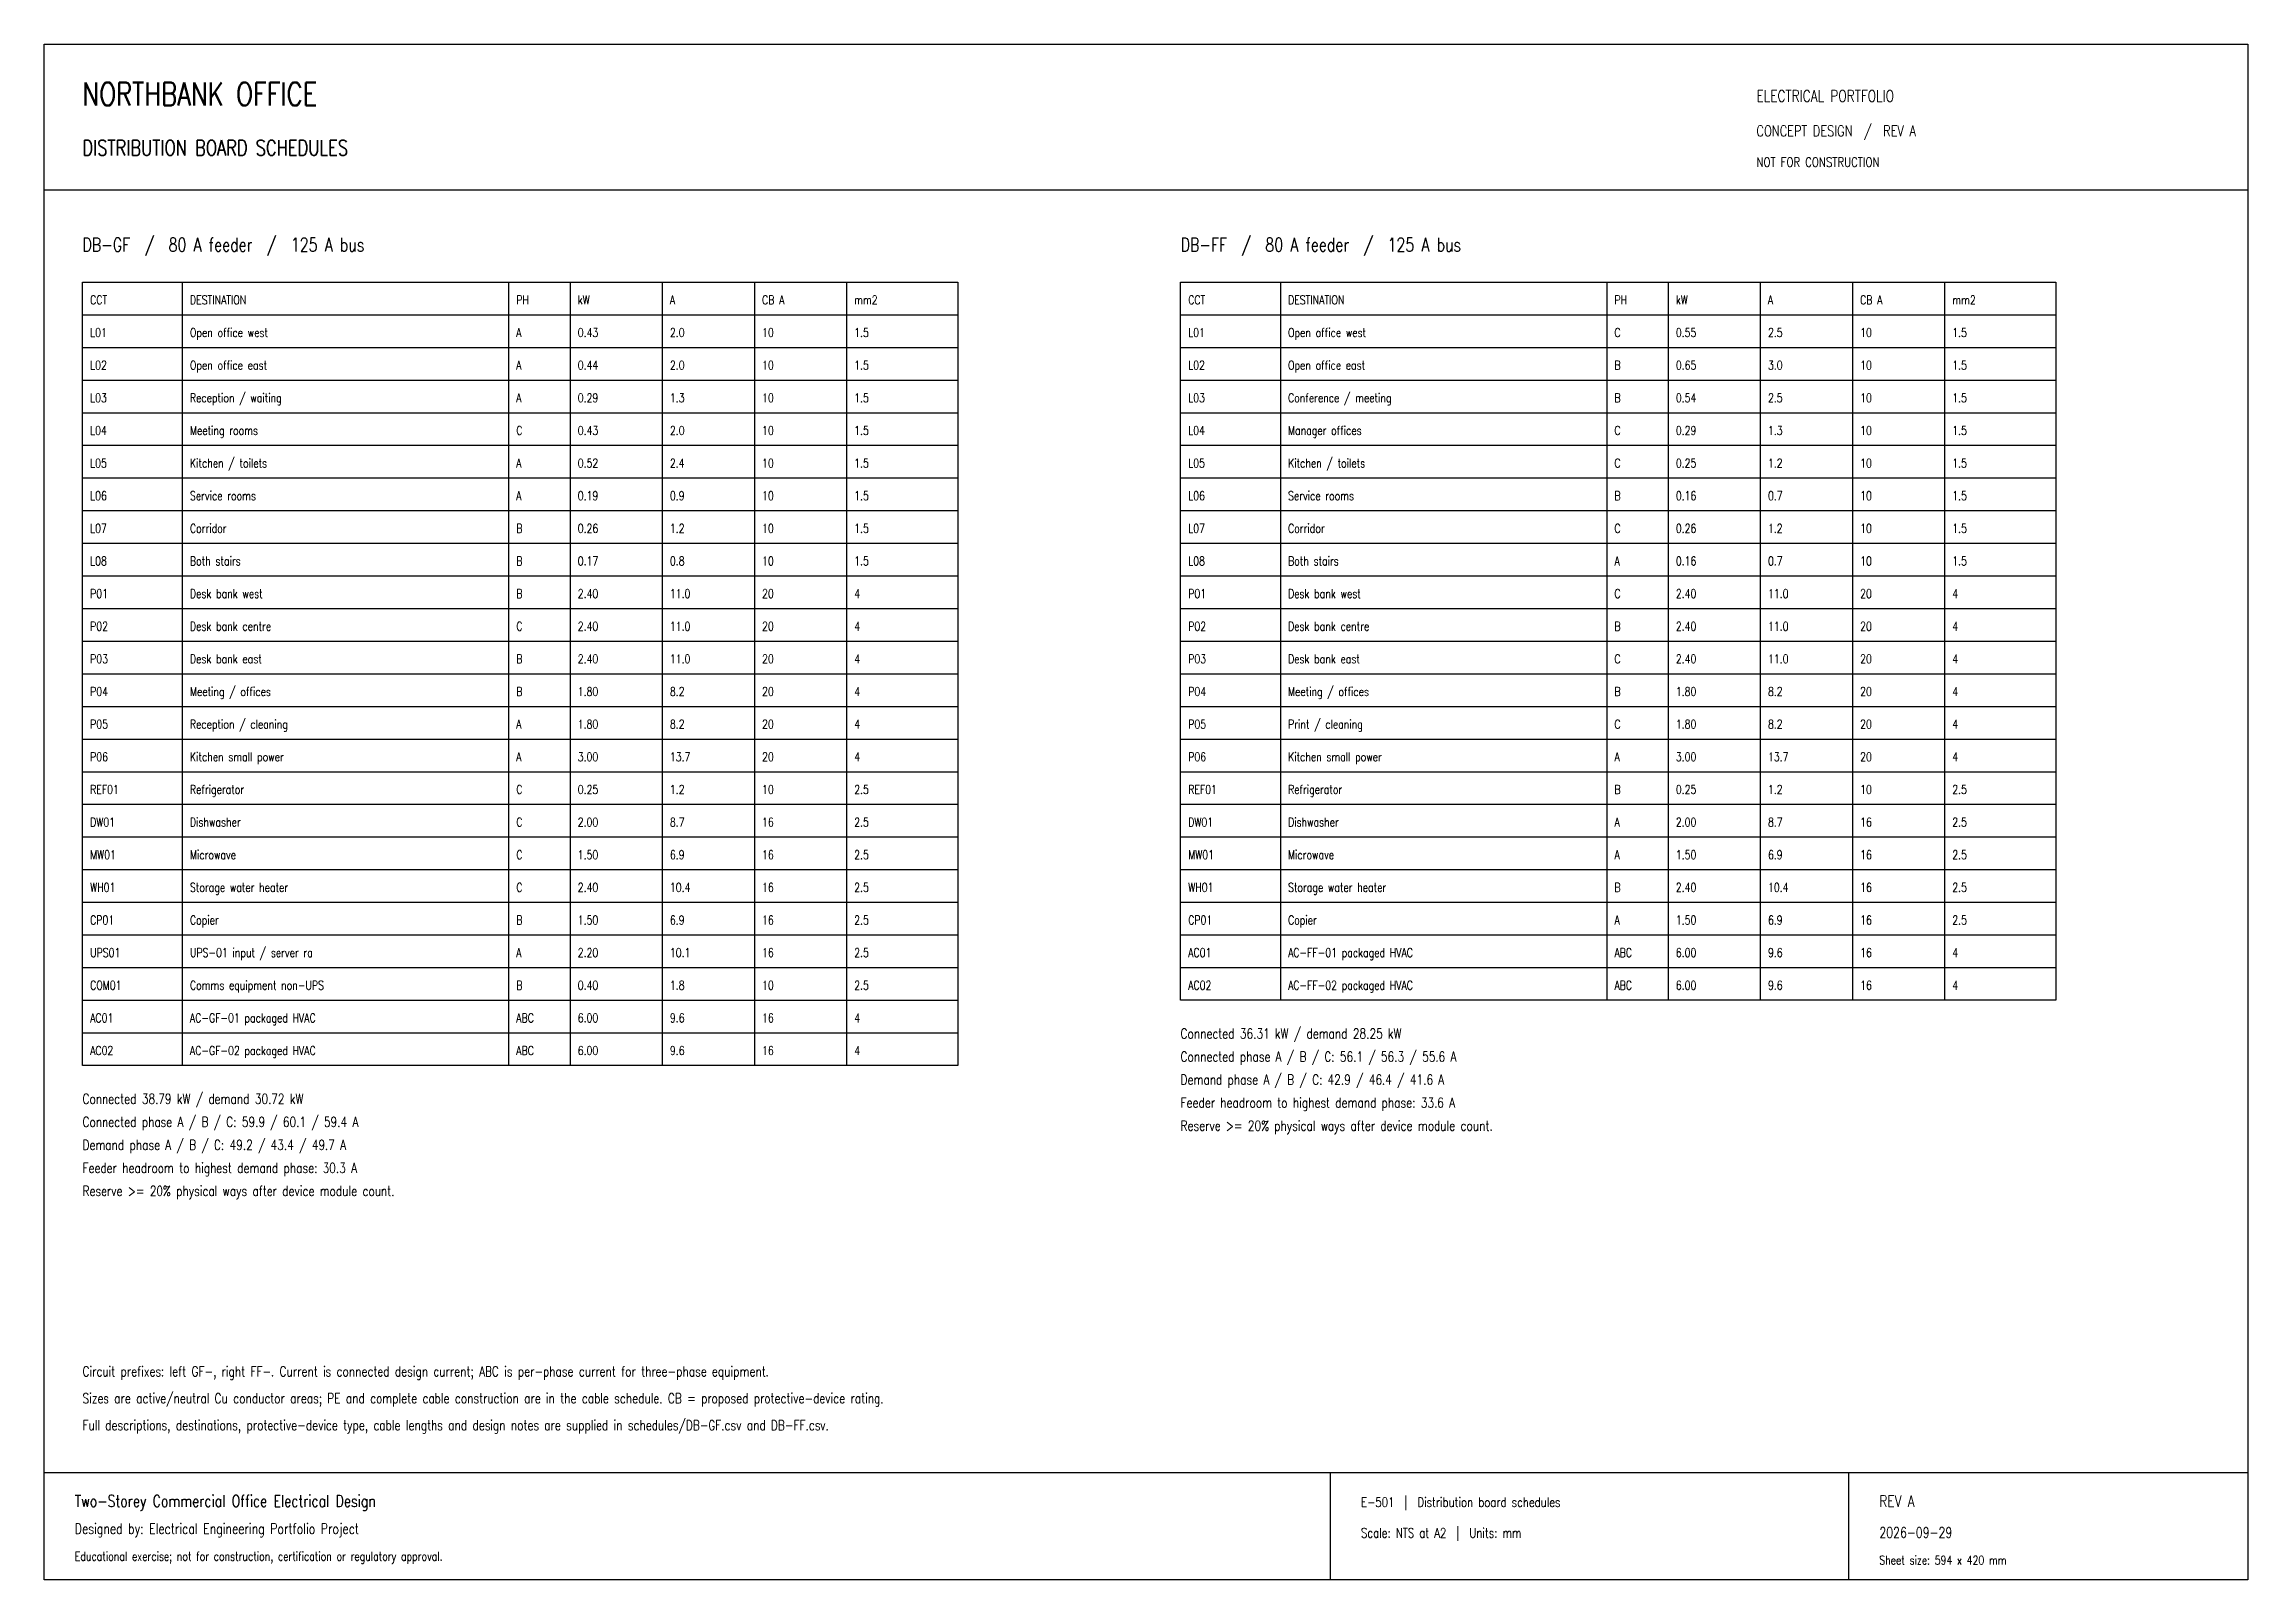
# Model space of a CAD drawing. Extents: x 10 to 584, y 10 to 410.
import ezdxf

# ---------------------------------------------------------------- set-up
doc = ezdxf.new("R2010")
doc.units = 0
doc.layers.add('ELEC-TEXT', color=7, linetype='CONTINUOUS')
doc.layers.add('SHEET', color=7, linetype='CONTINUOUS')
doc.styles.get("Standard").update_dxf_attribs({"font": 'standard'})

msp = doc.modelspace()

# ---------------------------------------------------------------- linework, layer by layer
at = {"layer": 'SHEET'}
for p, q in [((10, 410), (584, 410)), ((10, 10), (10, 410)), ((584, 410), (584, 10)), ((10, 372), (584, 372)), ((20, 348), (248, 348)), ((20, 144), (20, 348)), ((46, 348), (46, 144)), ((131, 348), (131, 144)), ((147, 348), (147, 144)), ((171, 348), (171, 144)), ((195, 348), (195, 144)), ((219, 348), (219, 144)), ((248, 348), (248, 144)), ((306, 348), (534, 348)), ((306, 161), (306, 348)), ((332, 348), (332, 161)), ((417, 348), (417, 161)), ((433, 348), (433, 161)), ((457, 348), (457, 161)), ((481, 348), (481, 161)), ((505, 348), (505, 161)), ((534, 348), (534, 161)), ((20, 339.5), (248, 339.5)), ((306, 339.5), (534, 339.5)), ((20, 331), (248, 331)), ((306, 331), (534, 331)), ((20, 322.5), (248, 322.5)), ((306, 322.5), (534, 322.5)), ((20, 314), (248, 314)), ((306, 314), (534, 314)), ((20, 305.5), (248, 305.5)), ((306, 305.5), (534, 305.5)), ((20, 297), (248, 297)), ((306, 297), (534, 297)), ((20, 288.5), (248, 288.5)), ((306, 288.5), (534, 288.5)), ((20, 280), (248, 280)), ((306, 280), (534, 280)), ((20, 271.5), (248, 271.5)), ((306, 271.5), (534, 271.5)), ((20, 263), (248, 263)), ((306, 263), (534, 263)), ((20, 254.5), (248, 254.5)), ((306, 254.5), (534, 254.5)), ((20, 246), (248, 246)), ((306, 246), (534, 246)), ((20, 237.5), (248, 237.5)), ((306, 237.5), (534, 237.5)), ((20, 229), (248, 229)), ((306, 229), (534, 229)), ((20, 220.5), (248, 220.5)), ((306, 220.5), (534, 220.5)), ((20, 212), (248, 212)), ((306, 212), (534, 212)), ((20, 203.5), (248, 203.5)), ((306, 203.5), (534, 203.5)), ((20, 195), (248, 195)), ((306, 195), (534, 195)), ((20, 186.5), (248, 186.5)), ((306, 186.5), (534, 186.5)), ((20, 178), (248, 178)), ((306, 178), (534, 178)), ((20, 169.5), (248, 169.5)), ((306, 169.5), (534, 169.5)), ((20, 161), (248, 161)), ((534, 161), (306, 161)), ((20, 152.5), (248, 152.5)), ((248, 144), (20, 144)), ((10, 38), (584, 38)), ((345, 38), (345, 10)), ((480, 38), (480, 10)), ((584, 10), (10, 10))]:
    msp.add_line(p, q, dxfattribs=at)

# ---------------------------------------------------------------- texts
at = {"layer": 'ELEC-TEXT', "width": 0.85}
for s, height, p in [('NORTHBANK OFFICE', 6, (20, 394)), ('ELECTRICAL PORTFOLIO', 3, (456, 395)), ('DISTRIBUTION BOARD SCHEDULES', 4, (20, 381)), ('CONCEPT DESIGN  /  REV A', 2.8, (456, 386)), ('NOT FOR CONSTRUCTION', 2.5, (456, 378)), ('DB-GF  /  80 A feeder  /  125 A bus', 3.5, (20, 356)), ('DB-FF  /  80 A feeder  /  125 A bus', 3.5, (306, 356)), ('CCT', 2.3, (22, 342.22)), ('DESTINATION', 2.3, (48, 342.22)), ('PH', 2.3, (133, 342.22)), ('kW', 2.3, (149, 342.22)), ('A', 2.3, (173, 342.22)), ('CB A', 2.3, (197, 342.22)), ('mm2', 2.3, (221, 342.22)), ('CCT', 2.3, (308, 342.22)), ('DESTINATION', 2.3, (334, 342.22)), ('PH', 2.3, (419, 342.22)), ('kW', 2.3, (435, 342.22)), ('A', 2.3, (459, 342.22)), ('CB A', 2.3, (483, 342.22)), ('mm2', 2.3, (507, 342.22)), ('L01', 2.3, (22, 333.72)), ('Open office west', 2.3, (48, 333.72)), ('A', 2.3, (133, 333.72)), ('0.43', 2.3, (149, 333.72)), ('2.0', 2.3, (173, 333.72)), ('10', 2.3, (197, 333.72)), ('1.5', 2.3, (221, 333.72)), ('L01', 2.3, (308, 333.72)), ('Open office west', 2.3, (334, 333.72)), ('C', 2.3, (419, 333.72)), ('0.55', 2.3, (435, 333.72)), ('2.5', 2.3, (459, 333.72)), ('10', 2.3, (483, 333.72)), ('1.5', 2.3, (507, 333.72)), ('L02', 2.3, (22, 325.22)), ('Open office east', 2.3, (48, 325.22)), ('A', 2.3, (133, 325.22)), ('0.44', 2.3, (149, 325.22)), ('2.0', 2.3, (173, 325.22)), ('10', 2.3, (197, 325.22)), ('1.5', 2.3, (221, 325.22)), ('L02', 2.3, (308, 325.22)), ('Open office east', 2.3, (334, 325.22)), ('B', 2.3, (419, 325.22)), ('0.65', 2.3, (435, 325.22)), ('3.0', 2.3, (459, 325.22)), ('10', 2.3, (483, 325.22)), ('1.5', 2.3, (507, 325.22)), ('L03', 2.3, (22, 316.72)), ('Reception / waiting', 2.3, (48, 316.72)), ('A', 2.3, (133, 316.72)), ('0.29', 2.3, (149, 316.72)), ('1.3', 2.3, (173, 316.72)), ('10', 2.3, (197, 316.72)), ('1.5', 2.3, (221, 316.72)), ('L03', 2.3, (308, 316.72)), ('Conference / meeting', 2.3, (334, 316.72)), ('B', 2.3, (419, 316.72)), ('0.54', 2.3, (435, 316.72)), ('2.5', 2.3, (459, 316.72)), ('10', 2.3, (483, 316.72)), ('1.5', 2.3, (507, 316.72)), ('L04', 2.3, (22, 308.22)), ('Meeting rooms', 2.3, (48, 308.22)), ('C', 2.3, (133, 308.22)), ('0.43', 2.3, (149, 308.22)), ('2.0', 2.3, (173, 308.22)), ('10', 2.3, (197, 308.22)), ('1.5', 2.3, (221, 308.22)), ('L04', 2.3, (308, 308.22)), ('Manager offices', 2.3, (334, 308.22)), ('C', 2.3, (419, 308.22)), ('0.29', 2.3, (435, 308.22)), ('1.3', 2.3, (459, 308.22)), ('10', 2.3, (483, 308.22)), ('1.5', 2.3, (507, 308.22)), ('L05', 2.3, (22, 299.72)), ('Kitchen / toilets', 2.3, (48, 299.72)), ('A', 2.3, (133, 299.72)), ('0.52', 2.3, (149, 299.72)), ('2.4', 2.3, (173, 299.72)), ('10', 2.3, (197, 299.72)), ('1.5', 2.3, (221, 299.72)), ('L05', 2.3, (308, 299.72)), ('Kitchen / toilets', 2.3, (334, 299.72)), ('C', 2.3, (419, 299.72)), ('0.25', 2.3, (435, 299.72)), ('1.2', 2.3, (459, 299.72)), ('10', 2.3, (483, 299.72)), ('1.5', 2.3, (507, 299.72)), ('L06', 2.3, (22, 291.22)), ('Service rooms', 2.3, (48, 291.22)), ('A', 2.3, (133, 291.22)), ('0.19', 2.3, (149, 291.22)), ('0.9', 2.3, (173, 291.22)), ('10', 2.3, (197, 291.22)), ('1.5', 2.3, (221, 291.22)), ('L06', 2.3, (308, 291.22)), ('Service rooms', 2.3, (334, 291.22)), ('B', 2.3, (419, 291.22)), ('0.16', 2.3, (435, 291.22)), ('0.7', 2.3, (459, 291.22)), ('10', 2.3, (483, 291.22)), ('1.5', 2.3, (507, 291.22)), ('L07', 2.3, (22, 282.72)), ('Corridor', 2.3, (48, 282.72)), ('B', 2.3, (133, 282.72)), ('0.26', 2.3, (149, 282.72)), ('1.2', 2.3, (173, 282.72)), ('10', 2.3, (197, 282.72)), ('1.5', 2.3, (221, 282.72)), ('L07', 2.3, (308, 282.72)), ('Corridor', 2.3, (334, 282.72)), ('C', 2.3, (419, 282.72)), ('0.26', 2.3, (435, 282.72)), ('1.2', 2.3, (459, 282.72)), ('10', 2.3, (483, 282.72)), ('1.5', 2.3, (507, 282.72)), ('L08', 2.3, (22, 274.22)), ('Both stairs', 2.3, (48, 274.22)), ('B', 2.3, (133, 274.22)), ('0.17', 2.3, (149, 274.22)), ('0.8', 2.3, (173, 274.22)), ('10', 2.3, (197, 274.22)), ('1.5', 2.3, (221, 274.22)), ('L08', 2.3, (308, 274.22)), ('Both stairs', 2.3, (334, 274.22)), ('A', 2.3, (419, 274.22)), ('0.16', 2.3, (435, 274.22)), ('0.7', 2.3, (459, 274.22)), ('10', 2.3, (483, 274.22)), ('1.5', 2.3, (507, 274.22)), ('P01', 2.3, (22, 265.72)), ('Desk bank west', 2.3, (48, 265.72)), ('B', 2.3, (133, 265.72)), ('2.40', 2.3, (149, 265.72)), ('11.0', 2.3, (173, 265.72)), ('20', 2.3, (197, 265.72)), ('4', 2.3, (221, 265.72)), ('P01', 2.3, (308, 265.72)), ('Desk bank west', 2.3, (334, 265.72)), ('C', 2.3, (419, 265.72)), ('2.40', 2.3, (435, 265.72)), ('11.0', 2.3, (459, 265.72)), ('20', 2.3, (483, 265.72)), ('4', 2.3, (507, 265.72)), ('P02', 2.3, (22, 257.22)), ('Desk bank centre', 2.3, (48, 257.22)), ('C', 2.3, (133, 257.22)), ('2.40', 2.3, (149, 257.22)), ('11.0', 2.3, (173, 257.22)), ('20', 2.3, (197, 257.22)), ('4', 2.3, (221, 257.22)), ('P02', 2.3, (308, 257.22)), ('Desk bank centre', 2.3, (334, 257.22)), ('B', 2.3, (419, 257.22)), ('2.40', 2.3, (435, 257.22)), ('11.0', 2.3, (459, 257.22)), ('20', 2.3, (483, 257.22)), ('4', 2.3, (507, 257.22)), ('P03', 2.3, (22, 248.72)), ('Desk bank east', 2.3, (48, 248.72)), ('B', 2.3, (133, 248.72)), ('2.40', 2.3, (149, 248.72)), ('11.0', 2.3, (173, 248.72)), ('20', 2.3, (197, 248.72)), ('4', 2.3, (221, 248.72)), ('P03', 2.3, (308, 248.72)), ('Desk bank east', 2.3, (334, 248.72)), ('C', 2.3, (419, 248.72)), ('2.40', 2.3, (435, 248.72)), ('11.0', 2.3, (459, 248.72)), ('20', 2.3, (483, 248.72)), ('4', 2.3, (507, 248.72)), ('P04', 2.3, (22, 240.22)), ('Meeting / offices', 2.3, (48, 240.22)), ('B', 2.3, (133, 240.22)), ('1.80', 2.3, (149, 240.22)), ('8.2', 2.3, (173, 240.22)), ('20', 2.3, (197, 240.22)), ('4', 2.3, (221, 240.22)), ('P04', 2.3, (308, 240.22)), ('Meeting / offices', 2.3, (334, 240.22)), ('B', 2.3, (419, 240.22)), ('1.80', 2.3, (435, 240.22)), ('8.2', 2.3, (459, 240.22)), ('20', 2.3, (483, 240.22)), ('4', 2.3, (507, 240.22)), ('P05', 2.3, (22, 231.72)), ('Reception / cleaning', 2.3, (48, 231.72)), ('A', 2.3, (133, 231.72)), ('1.80', 2.3, (149, 231.72)), ('8.2', 2.3, (173, 231.72)), ('20', 2.3, (197, 231.72)), ('4', 2.3, (221, 231.72)), ('P05', 2.3, (308, 231.72)), ('Print / cleaning', 2.3, (334, 231.72)), ('C', 2.3, (419, 231.72)), ('1.80', 2.3, (435, 231.72)), ('8.2', 2.3, (459, 231.72)), ('20', 2.3, (483, 231.72)), ('4', 2.3, (507, 231.72)), ('P06', 2.3, (22, 223.22)), ('Kitchen small power', 2.3, (48, 223.22)), ('A', 2.3, (133, 223.22)), ('3.00', 2.3, (149, 223.22)), ('13.7', 2.3, (173, 223.22)), ('20', 2.3, (197, 223.22)), ('4', 2.3, (221, 223.22)), ('P06', 2.3, (308, 223.22)), ('Kitchen small power', 2.3, (334, 223.22)), ('A', 2.3, (419, 223.22)), ('3.00', 2.3, (435, 223.22)), ('13.7', 2.3, (459, 223.22)), ('20', 2.3, (483, 223.22)), ('4', 2.3, (507, 223.22)), ('REF01', 2.3, (22, 214.72)), ('Refrigerator', 2.3, (48, 214.72)), ('C', 2.3, (133, 214.72)), ('0.25', 2.3, (149, 214.72)), ('1.2', 2.3, (173, 214.72)), ('10', 2.3, (197, 214.72)), ('2.5', 2.3, (221, 214.72)), ('REF01', 2.3, (308, 214.72)), ('Refrigerator', 2.3, (334, 214.72)), ('B', 2.3, (419, 214.72)), ('0.25', 2.3, (435, 214.72)), ('1.2', 2.3, (459, 214.72)), ('10', 2.3, (483, 214.72)), ('2.5', 2.3, (507, 214.72)), ('DW01', 2.3, (22, 206.22)), ('Dishwasher', 2.3, (48, 206.22)), ('C', 2.3, (133, 206.22)), ('2.00', 2.3, (149, 206.22)), ('8.7', 2.3, (173, 206.22)), ('16', 2.3, (197, 206.22)), ('2.5', 2.3, (221, 206.22)), ('DW01', 2.3, (308, 206.22)), ('Dishwasher', 2.3, (334, 206.22)), ('A', 2.3, (419, 206.22)), ('2.00', 2.3, (435, 206.22)), ('8.7', 2.3, (459, 206.22)), ('16', 2.3, (483, 206.22)), ('2.5', 2.3, (507, 206.22)), ('MW01', 2.3, (22, 197.72)), ('Microwave', 2.3, (48, 197.72)), ('C', 2.3, (133, 197.72)), ('1.50', 2.3, (149, 197.72)), ('6.9', 2.3, (173, 197.72)), ('16', 2.3, (197, 197.72)), ('2.5', 2.3, (221, 197.72)), ('MW01', 2.3, (308, 197.72)), ('Microwave', 2.3, (334, 197.72)), ('A', 2.3, (419, 197.72)), ('1.50', 2.3, (435, 197.72)), ('6.9', 2.3, (459, 197.72)), ('16', 2.3, (483, 197.72)), ('2.5', 2.3, (507, 197.72)), ('WH01', 2.3, (22, 189.22)), ('Storage water heater', 2.3, (48, 189.22)), ('C', 2.3, (133, 189.22)), ('2.40', 2.3, (149, 189.22)), ('10.4', 2.3, (173, 189.22)), ('16', 2.3, (197, 189.22)), ('2.5', 2.3, (221, 189.22)), ('WH01', 2.3, (308, 189.22)), ('Storage water heater', 2.3, (334, 189.22)), ('B', 2.3, (419, 189.22)), ('2.40', 2.3, (435, 189.22)), ('10.4', 2.3, (459, 189.22)), ('16', 2.3, (483, 189.22)), ('2.5', 2.3, (507, 189.22)), ('CP01', 2.3, (22, 180.72)), ('Copier', 2.3, (48, 180.72)), ('B', 2.3, (133, 180.72)), ('1.50', 2.3, (149, 180.72)), ('6.9', 2.3, (173, 180.72)), ('16', 2.3, (197, 180.72)), ('2.5', 2.3, (221, 180.72)), ('CP01', 2.3, (308, 180.72)), ('Copier', 2.3, (334, 180.72)), ('A', 2.3, (419, 180.72)), ('1.50', 2.3, (435, 180.72)), ('6.9', 2.3, (459, 180.72)), ('16', 2.3, (483, 180.72)), ('2.5', 2.3, (507, 180.72)), ('UPS01', 2.3, (22, 172.22)), ('UPS-01 input / server ra', 2.3, (48, 172.22)), ('A', 2.3, (133, 172.22)), ('2.20', 2.3, (149, 172.22)), ('10.1', 2.3, (173, 172.22)), ('16', 2.3, (197, 172.22)), ('2.5', 2.3, (221, 172.22)), ('AC01', 2.3, (308, 172.22)), ('AC-FF-01 packaged HVAC', 2.3, (334, 172.22)), ('ABC', 2.3, (419, 172.22)), ('6.00', 2.3, (435, 172.22)), ('9.6', 2.3, (459, 172.22)), ('16', 2.3, (483, 172.22)), ('4', 2.3, (507, 172.22)), ('COM01', 2.3, (22, 163.72)), ('Comms equipment non-UPS', 2.3, (48, 163.72)), ('B', 2.3, (133, 163.72)), ('0.40', 2.3, (149, 163.72)), ('1.8', 2.3, (173, 163.72)), ('10', 2.3, (197, 163.72)), ('2.5', 2.3, (221, 163.72)), ('AC02', 2.3, (308, 163.72)), ('AC-FF-02 packaged HVAC', 2.3, (334, 163.72)), ('ABC', 2.3, (419, 163.72)), ('6.00', 2.3, (435, 163.72)), ('9.6', 2.3, (459, 163.72)), ('16', 2.3, (483, 163.72)), ('4', 2.3, (507, 163.72)), ('AC01', 2.3, (22, 155.22)), ('AC-GF-01 packaged HVAC', 2.3, (48, 155.22)), ('ABC', 2.3, (133, 155.22)), ('6.00', 2.3, (149, 155.22)), ('9.6', 2.3, (173, 155.22)), ('16', 2.3, (197, 155.22)), ('4', 2.3, (221, 155.22)), ('Connected 36.31 kW / demand 28.25 kW', 2.6, (306, 151)), ('AC02', 2.3, (22, 146.72)), ('AC-GF-02 packaged HVAC', 2.3, (48, 146.72)), ('ABC', 2.3, (133, 146.72)), ('6.00', 2.3, (149, 146.72)), ('9.6', 2.3, (173, 146.72)), ('16', 2.3, (197, 146.72)), ('4', 2.3, (221, 146.72)), ('Connected phase A / B / C: 56.1 / 56.3 / 55.6 A', 2.6, (306, 145)), ('Demand phase A / B / C: 42.9 / 46.4 / 41.6 A', 2.6, (306, 139)), ('Connected 38.79 kW / demand 30.72 kW', 2.6, (20, 134)), ('Feeder headroom to highest demand phase: 33.6 A', 2.6, (306, 133)), ('Connected phase A / B / C: 59.9 / 60.1 / 59.4 A', 2.6, (20, 128)), ('Reserve >= 20% physical ways after device module count.', 2.6, (306, 127)), ('Demand phase A / B / C: 49.2 / 43.4 / 49.7 A', 2.6, (20, 122)), ('Feeder headroom to highest demand phase: 30.3 A', 2.6, (20, 116)), ('Reserve >= 20% physical ways after device module count.', 2.6, (20, 110)), ('Circuit prefixes: left GF-, right FF-. Current is connected design current; ABC is per-phase current for three-phase equipment.', 2.6, (20, 63)), ('Sizes are active/neutral Cu conductor areas; PE and complete cable construction are in the cable schedule. CB = proposed protective-device rating.', 2.6, (20, 56)), ('Full descriptions, destinations, protective-device type, cable lengths and design notes are supplied in schedules/DB-GF.csv and DB-FF.csv.', 2.6, (20, 49)), ('Two-Storey Commercial Office Electrical Design', 3.1, (18, 29)), ('E-501  |  Distribution board schedules', 2.5, (353, 29)), ('REV A', 3, (488, 29)), ('Designed by: Electrical Engineering Portfolio Project', 2.7, (18, 22)), ('Scale: NTS at A2  |  Units: mm', 2.5, (353, 21)), ('2026-09-29', 2.7, (488, 21)), ('Educational exercise; not for construction, certification or regulatory approval.', 2.3, (18, 15)), ('Sheet size: 594 x 420 mm', 2.3, (488, 14))]:
    msp.add_text(s, height=height, dxfattribs=at).set_placement(p)

doc.saveas('drawing.dxf')
